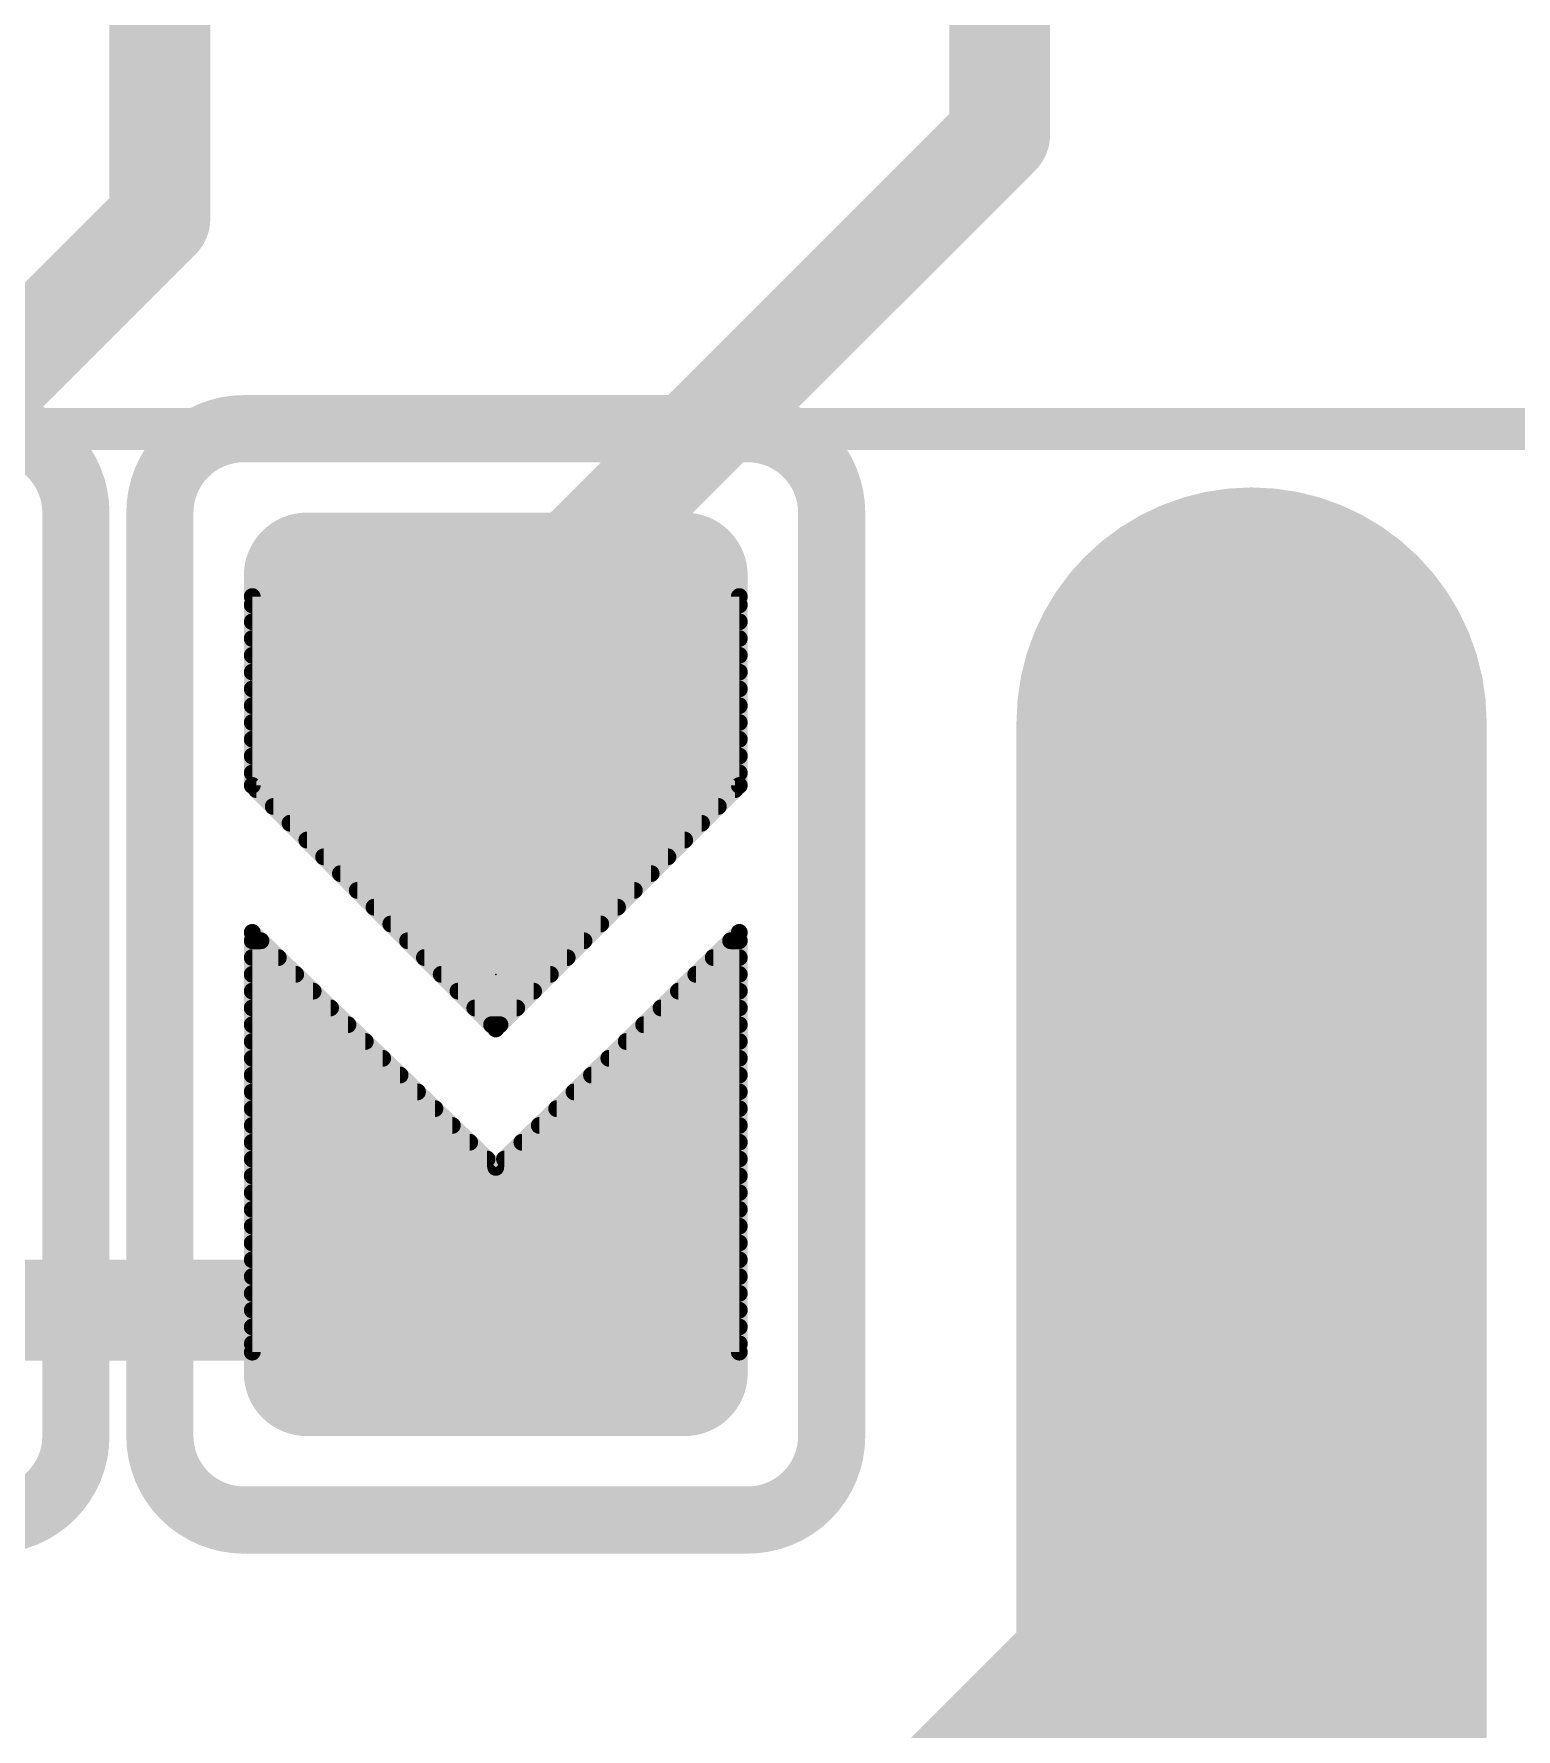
# Model space of a CAD drawing. Extents: x -6.8 to 73.8, y -5.2 to 32.2.
# Drawn here: x 31.37 to 35.85, y 15.5 to 20.63 of the extents above; entities that cross this region are included whole.
import ezdxf

# ---------------------------------------------------------------- set-up
doc = ezdxf.new("R2010")
doc.units = 0
for name, color, linetype in [('16', 132, 'CONTINUOUS'), ('20', 53, 'CONTINUOUS'), ('21', 40, 'CONTINUOUS'), ('22', 6, 'CONTINUOUS'), ('24', 53, 'CONTINUOUS')]:
    doc.layers.add(name, color=color, linetype=linetype)

# ---------------------------------------------------------------- blocks, each defined once
blk = doc.blocks.new('RECT121920X243840R50')
at = {"const_width": 0.1905}
blk.add_lwpolyline([(0.2858, -0.5715), (0.2858, 0.5715, 0.4142), (0.1905, 0.6668), (-0.1905, 0.6668, 0.4142), (-0.2858, 0.5715), (-0.2858, -0.5715, 0.4142), (-0.1905, -0.6668), (0.1905, -0.6668, 0.4142)], format="xyb", close=True, dxfattribs=at)
blk.add_solid([(-0.2159, -0.5969), (0.2159, -0.5969), (-0.2159, 0.5969), (0.2159, 0.5969)])

msp = doc.modelspace()

# ---------------------------------------------------------------- linework, layer by layer
at = {"layer": '16'}
for points, const_width in [([(31.75, 20.066), (31.75, 21.59)], 0.3048), ([(34.29, 20.32), (34.29, 21.59)], 0.3048), ([(32.766, 18.796), (34.29, 20.32)], 0.3048), ([(30.48, 18.796), (31.75, 20.066)], 0.3048), ([(32.0294, 18.923), (32.0294, 18.3515)], 0.0508), ([(33.5026, 18.923), (32.0294, 18.923)], 0.0508), ([(33.5026, 18.3515), (33.5026, 18.923)], 0.0508), ([(32.0294, 18.8976), (33.5026, 18.8976)], 0.0508), ([(32.0294, 18.8468), (33.5026, 18.8468)], 0.0508), ([(32.0294, 18.796), (33.5026, 18.796)], 0.0508), ([(32.0294, 18.7452), (33.5026, 18.7452)], 0.0508), ([(32.0294, 18.6944), (33.5026, 18.6944)], 0.0508), ([(32.0294, 18.6436), (33.5026, 18.6436)], 0.0508), ([(32.0294, 18.5928), (33.5026, 18.5928)], 0.0508), ([(32.0294, 18.542), (33.5026, 18.542)], 0.0508), ([(32.0294, 18.4912), (33.5026, 18.4912)], 0.0508), ([(32.0294, 18.4404), (33.5026, 18.4404)], 0.0508), ([(32.0294, 18.3896), (33.5026, 18.3896)], 0.0508), ([(32.0294, 18.3515), (32.766, 17.6149)], 0.0508), ([(32.0421, 18.3388), (33.4899, 18.3388)], 0.0508), ([(32.766, 17.6149), (33.5026, 18.3515)], 0.0508), ([(32.0929, 18.288), (33.4391, 18.288)], 0.0508), ([(32.1437, 18.2372), (33.3883, 18.2372)], 0.0508), ([(32.1945, 18.1864), (33.3375, 18.1864)], 0.0508), ([(32.2453, 18.1356), (33.2867, 18.1356)], 0.0508), ([(32.2961, 18.0848), (33.2359, 18.0848)], 0.0508), ([(32.3469, 18.034), (33.1851, 18.034)], 0.0508), ([(32.3977, 17.9832), (33.1343, 17.9832)], 0.0508), ([(32.4485, 17.9324), (33.0835, 17.9324)], 0.0508), ([(32.0294, 17.907), (32.766, 17.1958)], 0.0508), ([(32.0294, 16.637), (32.0294, 17.907)], 0.0508), ([(32.0294, 17.8816), (32.0557, 17.8816)], 0.0508), ([(32.4993, 17.8816), (33.0327, 17.8816)], 0.0508), ([(32.766, 17.1958), (33.5026, 17.907)], 0.0508), ([(33.4763, 17.8816), (33.5026, 17.8816)], 0.0508), ([(33.5026, 17.907), (33.5026, 16.637)], 0.0508), ([(32.0294, 17.8308), (32.1083, 17.8308)], 0.0508), ([(32.5501, 17.8308), (32.9819, 17.8308)], 0.0508), ([(33.4237, 17.8308), (33.5026, 17.8308)], 0.0508), ([(32.0294, 17.78), (32.1609, 17.78)], 0.0508), ([(32.6009, 17.78), (32.9311, 17.78)], 0.0508), ([(33.3711, 17.78), (33.5026, 17.78)], 0.0508), ([(32.0294, 17.7292), (32.2136, 17.7292)], 0.0508), ([(32.6517, 17.7292), (32.8803, 17.7292)], 0.0508), ([(33.3184, 17.7292), (33.5026, 17.7292)], 0.0508), ([(32.0294, 17.6784), (32.2662, 17.6784)], 0.0508), ([(32.7025, 17.6784), (32.8295, 17.6784)], 0.0508), ([(33.2658, 17.6784), (33.5026, 17.6784)], 0.0508), ([(32.0294, 17.6276), (32.3188, 17.6276)], 0.0508), ([(32.7533, 17.6276), (32.7787, 17.6276)], 0.0508), ([(33.2132, 17.6276), (33.5026, 17.6276)], 0.0508), ([(32.0294, 17.5768), (32.3714, 17.5768)], 0.0508), ([(33.1606, 17.5768), (33.5026, 17.5768)], 0.0508), ([(32.0294, 17.526), (32.424, 17.526)], 0.0508), ([(33.108, 17.526), (33.5026, 17.526)], 0.0508), ([(32.0294, 17.4752), (32.4766, 17.4752)], 0.0508), ([(33.0554, 17.4752), (33.5026, 17.4752)], 0.0508), ([(32.0294, 17.4244), (32.5292, 17.4244)], 0.0508), ([(33.0028, 17.4244), (33.5026, 17.4244)], 0.0508), ([(32.0294, 17.3736), (32.5819, 17.3736)], 0.0508), ([(32.9502, 17.3736), (33.5026, 17.3736)], 0.0508), ([(32.0294, 17.3228), (32.6345, 17.3228)], 0.0508), ([(32.8975, 17.3228), (33.5026, 17.3228)], 0.0508), ([(32.0294, 17.272), (32.6871, 17.272)], 0.0508), ([(32.8449, 17.272), (33.5026, 17.272)], 0.0508), ([(32.0294, 17.2212), (32.7397, 17.2212)], 0.0508), ([(32.7923, 17.2212), (33.5026, 17.2212)], 0.0508), ([(32.0294, 17.1704), (33.5026, 17.1704)], 0.0508), ([(32.0294, 17.1196), (33.5026, 17.1196)], 0.0508), ([(32.0294, 17.0688), (33.5026, 17.0688)], 0.0508), ([(32.0294, 17.018), (33.5026, 17.018)], 0.0508), ([(32.0294, 16.9672), (33.5026, 16.9672)], 0.0508), ([(32.0294, 16.9164), (33.5026, 16.9164)], 0.0508), ([(32.766, 16.764), (30.48, 16.764)], 0.3048), ([(32.0294, 16.8656), (33.5026, 16.8656)], 0.0508), ([(32.0294, 16.8148), (33.5026, 16.8148)], 0.0508), ([(32.0294, 16.764), (33.5026, 16.764)], 0.0508), ([(32.0294, 16.7132), (33.5026, 16.7132)], 0.0508), ([(32.0294, 16.6624), (33.5026, 16.6624)], 0.0508), ([(33.5026, 16.637), (32.0294, 16.637)], 0.0508)]:
    msp.add_lwpolyline(points, dxfattribs=dict(at, const_width=const_width))
for points, const_width in [([(34.3439, 20.2661, 1), (34.2361, 20.3739)], 0.1524), ([(34.2138, 20.32, 1), (34.3662, 20.32)], 0.1524), ([(31.8039, 20.0121, 1), (31.6961, 20.1199)], 0.1524), ([(31.6738, 20.066, 1), (31.8262, 20.066)], 0.1524), ([(32.0421, 18.923, 1), (32.0167, 18.923)], 0.0254), ([(32.0294, 18.9357, 1), (32.0294, 18.9103)], 0.0254), ([(32.7121, 18.8499, 1), (32.8199, 18.7421)], 0.1524), ([(33.5153, 18.923, 1), (33.4899, 18.923)], 0.0254), ([(33.5026, 18.9103, 1), (33.5026, 18.9357)], 0.0254), ([(32.0294, 18.9103, 1), (32.0294, 18.8849)], 0.0254), ([(33.5026, 18.8849, 1), (33.5026, 18.9103)], 0.0254), ([(32.0294, 18.8595, 1), (32.0294, 18.8341)], 0.0254), ([(33.5026, 18.8341, 1), (33.5026, 18.8595)], 0.0254), ([(32.0294, 18.8087, 1), (32.0294, 18.7833)], 0.0254), ([(33.5026, 18.7833, 1), (33.5026, 18.8087)], 0.0254), ([(32.0294, 18.7579, 1), (32.0294, 18.7325)], 0.0254), ([(33.5026, 18.7325, 1), (33.5026, 18.7579)], 0.0254), ([(32.0294, 18.7071, 1), (32.0294, 18.6817)], 0.0254), ([(32.0294, 18.6563, 1), (32.0294, 18.6309)], 0.0254), ([(33.5026, 18.6817, 1), (33.5026, 18.7071)], 0.0254), ([(33.5026, 18.6309, 1), (33.5026, 18.6563)], 0.0254), ([(32.0294, 18.6055, 1), (32.0294, 18.5801)], 0.0254), ([(33.5026, 18.5801, 1), (33.5026, 18.6055)], 0.0254), ([(32.0294, 18.5547, 1), (32.0294, 18.5293)], 0.0254), ([(33.5026, 18.5293, 1), (33.5026, 18.5547)], 0.0254), ([(32.0294, 18.5039, 1), (32.0294, 18.4785)], 0.0254), ([(33.5026, 18.4785, 1), (33.5026, 18.5039)], 0.0254), ([(32.0294, 18.4531, 1), (32.0294, 18.4277)], 0.0254), ([(33.5026, 18.4277, 1), (33.5026, 18.4531)], 0.0254), ([(32.0294, 18.4023, 1), (32.0294, 18.3769)], 0.0254), ([(33.5026, 18.3769, 1), (33.5026, 18.4023)], 0.0254), ([(32.0384, 18.3605, 1), (32.0204, 18.3425)], 0.0254), ([(32.0167, 18.3515, 1), (32.0421, 18.3515)], 0.0254), ([(32.0421, 18.3515, 1), (32.0421, 18.3261)], 0.0254), ([(33.4899, 18.3515, 1), (33.5153, 18.3515)], 0.0254), ([(33.4899, 18.3261, 1), (33.4899, 18.3515)], 0.0254), ([(33.5116, 18.3425, 1), (33.4936, 18.3605)], 0.0254), ([(32.0929, 18.3007, 1), (32.0929, 18.2753)], 0.0254), ([(33.4391, 18.2753, 1), (33.4391, 18.3007)], 0.0254), ([(32.1437, 18.2499, 1), (32.1437, 18.2245)], 0.0254), ([(33.3883, 18.2245, 1), (33.3883, 18.2499)], 0.0254), ([(32.1945, 18.1991, 1), (32.1945, 18.1737)], 0.0254), ([(33.3375, 18.1737, 1), (33.3375, 18.1991)], 0.0254), ([(32.2453, 18.1483, 1), (32.2453, 18.1229)], 0.0254), ([(33.2867, 18.1229, 1), (33.2867, 18.1483)], 0.0254), ([(32.2961, 18.0975, 1), (32.2961, 18.0721)], 0.0254), ([(33.2359, 18.0721, 1), (33.2359, 18.0975)], 0.0254), ([(32.3469, 18.0467, 1), (32.3469, 18.0213)], 0.0254), ([(33.1851, 18.0213, 1), (33.1851, 18.0467)], 0.0254), ([(32.3977, 17.9959, 1), (32.3977, 17.9705)], 0.0254), ([(33.1343, 17.9705, 1), (33.1343, 17.9959)], 0.0254), ([(32.4485, 17.9451, 1), (32.4485, 17.9197)], 0.0254), ([(33.0835, 17.9197, 1), (33.0835, 17.9451)], 0.0254), ([(32.0382, 17.9161, 1), (32.0206, 17.8979)], 0.0254), ([(32.0421, 17.907, 1), (32.0167, 17.907)], 0.0254), ([(32.0294, 17.8943, 1), (32.0294, 17.8689)], 0.0254), ([(32.0557, 17.8689, 1), (32.0557, 17.8943)], 0.0254), ([(32.4993, 17.8943, 1), (32.4993, 17.8689)], 0.0254), ([(33.0327, 17.8689, 1), (33.0327, 17.8943)], 0.0254), ([(33.4763, 17.8943, 1), (33.4763, 17.8689)], 0.0254), ([(33.5153, 17.907, 1), (33.4899, 17.907)], 0.0254), ([(33.5114, 17.8979, 1), (33.4938, 17.9161)], 0.0254), ([(33.5026, 17.8689, 1), (33.5026, 17.8943)], 0.0254), ([(32.0294, 17.8435, 1), (32.0294, 17.8181)], 0.0254), ([(32.1083, 17.8181, 1), (32.1083, 17.8435)], 0.0254), ([(32.5501, 17.8435, 1), (32.5501, 17.8181)], 0.0254), ([(32.9819, 17.8181, 1), (32.9819, 17.8435)], 0.0254), ([(33.4237, 17.8435, 1), (33.4237, 17.8181)], 0.0254), ([(33.5026, 17.8181, 1), (33.5026, 17.8435)], 0.0254), ([(32.0294, 17.7927, 1), (32.0294, 17.7673)], 0.0254), ([(32.1609, 17.7673, 1), (32.1609, 17.7927)], 0.0254), ([(32.6009, 17.7927, 1), (32.6009, 17.7673)], 0.0254), ([(32.9311, 17.7673, 1), (32.9311, 17.7927)], 0.0254), ([(33.3711, 17.7927, 1), (33.3711, 17.7673)], 0.0254), ([(33.5026, 17.7673, 1), (33.5026, 17.7927)], 0.0254), ([(32.0294, 17.7419, 1), (32.0294, 17.7165)], 0.0254), ([(32.2136, 17.7165, 1), (32.2136, 17.7419)], 0.0254), ([(32.6517, 17.7419, 1), (32.6517, 17.7165)], 0.0254), ([(32.8803, 17.7165, 1), (32.8803, 17.7419)], 0.0254), ([(33.3184, 17.7419, 1), (33.3184, 17.7165)], 0.0254), ([(33.5026, 17.7165, 1), (33.5026, 17.7419)], 0.0254), ([(32.0294, 17.6911, 1), (32.0294, 17.6657)], 0.0254), ([(32.2662, 17.6657, 1), (32.2662, 17.6911)], 0.0254), ([(32.7025, 17.6911, 1), (32.7025, 17.6657)], 0.0254), ([(32.8295, 17.6657, 1), (32.8295, 17.6911)], 0.0254), ([(33.2658, 17.6911, 1), (33.2658, 17.6657)], 0.0254), ([(33.5026, 17.6657, 1), (33.5026, 17.6911)], 0.0254), ([(32.0294, 17.6403, 1), (32.0294, 17.6149)], 0.0254), ([(32.3188, 17.6149, 1), (32.3188, 17.6403)], 0.0254), ([(32.7533, 17.6403, 1), (32.7533, 17.6149)], 0.0254), ([(32.7787, 17.6149, 1), (32.7787, 17.6403)], 0.0254), ([(33.2132, 17.6403, 1), (33.2132, 17.6149)], 0.0254), ([(33.5026, 17.6149, 1), (33.5026, 17.6403)], 0.0254), ([(32.0294, 17.5895, 1), (32.0294, 17.5641)], 0.0254), ([(32.3714, 17.5641, 1), (32.3714, 17.5895)], 0.0254), ([(32.757, 17.6239, 1), (32.775, 17.6059)], 0.0254), ([(32.757, 17.6059, 1), (32.775, 17.6239)], 0.0254), ([(33.1606, 17.5895, 1), (33.1606, 17.5641)], 0.0254), ([(33.5026, 17.5641, 1), (33.5026, 17.5895)], 0.0254), ([(32.0294, 17.5387, 1), (32.0294, 17.5133)], 0.0254), ([(32.424, 17.5133, 1), (32.424, 17.5387)], 0.0254), ([(33.108, 17.5387, 1), (33.108, 17.5133)], 0.0254), ([(33.5026, 17.5133, 1), (33.5026, 17.5387)], 0.0254), ([(32.0294, 17.4879, 1), (32.0294, 17.4625)], 0.0254), ([(32.4766, 17.4625, 1), (32.4766, 17.4879)], 0.0254), ([(33.0554, 17.4879, 1), (33.0554, 17.4625)], 0.0254), ([(33.5026, 17.4625, 1), (33.5026, 17.4879)], 0.0254), ([(32.0294, 17.4371, 1), (32.0294, 17.4117)], 0.0254), ([(32.5292, 17.4117, 1), (32.5292, 17.4371)], 0.0254), ([(33.0028, 17.4371, 1), (33.0028, 17.4117)], 0.0254), ([(33.5026, 17.4117, 1), (33.5026, 17.4371)], 0.0254), ([(32.0294, 17.3863, 1), (32.0294, 17.3609)], 0.0254), ([(32.5819, 17.3609, 1), (32.5819, 17.3863)], 0.0254), ([(32.9502, 17.3863, 1), (32.9502, 17.3609)], 0.0254), ([(33.5026, 17.3609, 1), (33.5026, 17.3863)], 0.0254), ([(32.0294, 17.3355, 1), (32.0294, 17.3101)], 0.0254), ([(32.6345, 17.3101, 1), (32.6345, 17.3355)], 0.0254), ([(32.8975, 17.3355, 1), (32.8975, 17.3101)], 0.0254), ([(33.5026, 17.3101, 1), (33.5026, 17.3355)], 0.0254), ([(32.0294, 17.2847, 1), (32.0294, 17.2593)], 0.0254), ([(32.6871, 17.2593, 1), (32.6871, 17.2847)], 0.0254), ([(32.8449, 17.2847, 1), (32.8449, 17.2593)], 0.0254), ([(33.5026, 17.2593, 1), (33.5026, 17.2847)], 0.0254), ([(32.0294, 17.2339, 1), (32.0294, 17.2085)], 0.0254), ([(32.7397, 17.2085, 1), (32.7397, 17.2339)], 0.0254), ([(32.7923, 17.2339, 1), (32.7923, 17.2085)], 0.0254), ([(33.5026, 17.2085, 1), (33.5026, 17.2339)], 0.0254), ([(32.0294, 17.1831, 1), (32.0294, 17.1577)], 0.0254), ([(32.7572, 17.2049, 1), (32.7748, 17.1867)], 0.0254), ([(32.7572, 17.1867, 1), (32.7748, 17.2049)], 0.0254), ([(33.5026, 17.1577, 1), (33.5026, 17.1831)], 0.0254), ([(32.0294, 17.1323, 1), (32.0294, 17.1069)], 0.0254), ([(33.5026, 17.1069, 1), (33.5026, 17.1323)], 0.0254), ([(32.0294, 17.0815, 1), (32.0294, 17.0561)], 0.0254), ([(33.5026, 17.0561, 1), (33.5026, 17.0815)], 0.0254), ([(32.0294, 17.0307, 1), (32.0294, 17.0053)], 0.0254), ([(33.5026, 17.0053, 1), (33.5026, 17.0307)], 0.0254), ([(32.0294, 16.9799, 1), (32.0294, 16.9545)], 0.0254), ([(33.5026, 16.9545, 1), (33.5026, 16.9799)], 0.0254), ([(32.0294, 16.9291, 1), (32.0294, 16.9037)], 0.0254), ([(33.5026, 16.9037, 1), (33.5026, 16.9291)], 0.0254), ([(32.0294, 16.8783, 1), (32.0294, 16.8529)], 0.0254), ([(32.766, 16.6878, 1), (32.766, 16.8402)], 0.1524), ([(33.5026, 16.8529, 1), (33.5026, 16.8783)], 0.0254), ([(32.0294, 16.8275, 1), (32.0294, 16.8021)], 0.0254), ([(33.5026, 16.8021, 1), (33.5026, 16.8275)], 0.0254), ([(32.0294, 16.7767, 1), (32.0294, 16.7513)], 0.0254), ([(33.5026, 16.7513, 1), (33.5026, 16.7767)], 0.0254), ([(32.0294, 16.7259, 1), (32.0294, 16.7005)], 0.0254), ([(33.5026, 16.7005, 1), (33.5026, 16.7259)], 0.0254), ([(32.0294, 16.6751, 1), (32.0294, 16.6497)], 0.0254), ([(33.5026, 16.6497, 1), (33.5026, 16.6751)], 0.0254), ([(32.0294, 16.6497, 1), (32.0294, 16.6243)], 0.0254), ([(32.0167, 16.637, 1), (32.0421, 16.637)], 0.0254), ([(33.4899, 16.637, 1), (33.5153, 16.637)], 0.0254), ([(33.5026, 16.6243, 1), (33.5026, 16.6497)], 0.0254)]:
    msp.add_lwpolyline(points, format="xyb", dxfattribs=dict(at, const_width=const_width))
at = {"layer": '20', "const_width": 1.4224}
for points in [[(35.052, 18.542), (35.052, 15.494)], [(35.052, 15.494), (34.036, 14.478)]]:
    msp.add_lwpolyline(points, dxfattribs=at)
at = {"layer": '20', "const_width": 0.7112}
for points in [[(35.4076, 18.542, 1), (34.6964, 18.542)], [(35.3034, 15.2426, 1), (34.8006, 15.7454)], [(34.6964, 15.494, 1), (35.4076, 15.494)]]:
    msp.add_lwpolyline(points, format="xyb", dxfattribs=at)
at = {"layer": '21', "const_width": 0.127}
msp.add_lwpolyline([(40.85, 19.43), (22.85, 19.43)], dxfattribs=at)
at = {"layer": '22'}
for points, const_width in [([(31.496, 19.177, 0.4142), (31.242, 19.431)], 0.2032), ([(32.004, 19.431, 0.4142), (31.75, 19.177)], 0.2032), ([(32.004, 19.4818, 1), (32.004, 19.3802)], 0.1016), ([(32.004, 19.3802, 1), (32.004, 19.4818)], 0.1016), ([(33.782, 19.177, 0.4142), (33.528, 19.431)], 0.2032), ([(33.528, 19.4818, 1), (33.528, 19.3802)], 0.1016), ([(33.528, 19.3802, 1), (33.528, 19.4818)], 0.1016), ([(31.5468, 19.177, 1), (31.4452, 19.177)], 0.1016), ([(31.8008, 19.177, 1), (31.6992, 19.177)], 0.1016), ([(33.8328, 19.177, 1), (33.7312, 19.177)], 0.1016), ([(31.4452, 19.177, 1), (31.5468, 19.177)], 0.1016), ([(31.6992, 19.177, 1), (31.8008, 19.177)], 0.1016), ([(33.7312, 19.177, 1), (33.8328, 19.177)], 0.1016), ([(31.242, 16.129, 0.4142), (31.496, 16.383)], 0.2032), ([(31.5468, 16.383, 1), (31.4452, 16.383)], 0.1016), ([(31.75, 16.383, 0.4142), (32.004, 16.129)], 0.2032), ([(31.8008, 16.383, 1), (31.6992, 16.383)], 0.1016), ([(33.528, 16.129, 0.4142), (33.782, 16.383)], 0.2032), ([(33.8328, 16.383, 1), (33.7312, 16.383)], 0.1016), ([(31.4452, 16.383, 1), (31.5468, 16.383)], 0.1016), ([(31.6992, 16.383, 1), (31.8008, 16.383)], 0.1016), ([(33.7312, 16.383, 1), (33.8328, 16.383)], 0.1016), ([(32.004, 16.1798, 1), (32.004, 16.0782)], 0.1016), ([(32.004, 16.0782, 1), (32.004, 16.1798)], 0.1016), ([(33.528, 16.1798, 1), (33.528, 16.0782)], 0.1016), ([(33.528, 16.0782, 1), (33.528, 16.1798)], 0.1016)]:
    msp.add_lwpolyline(points, format="xyb", dxfattribs=dict(at, const_width=const_width))
at = {"layer": '22', "const_width": 0.2032}
for points in [[(33.528, 19.431), (32.004, 19.431)], [(31.496, 16.383), (31.496, 19.177)], [(31.75, 19.177), (31.75, 16.383)], [(33.782, 16.383), (33.782, 19.177)], [(33.528, 16.129), (32.004, 16.129)]]:
    msp.add_lwpolyline(points, dxfattribs=at)
at = {"layer": '24'}
msp.add_point((32.766, 17.78), dxfattribs=at)

# ---------------------------------------------------------------- block references
at = {"layer": '16', "rotation": 270}
for p in [(32.766, 18.796), (32.766, 16.764)]:
    msp.add_blockref('RECT121920X243840R50', p, dxfattribs=at)

doc.saveas('drawing.dxf')
